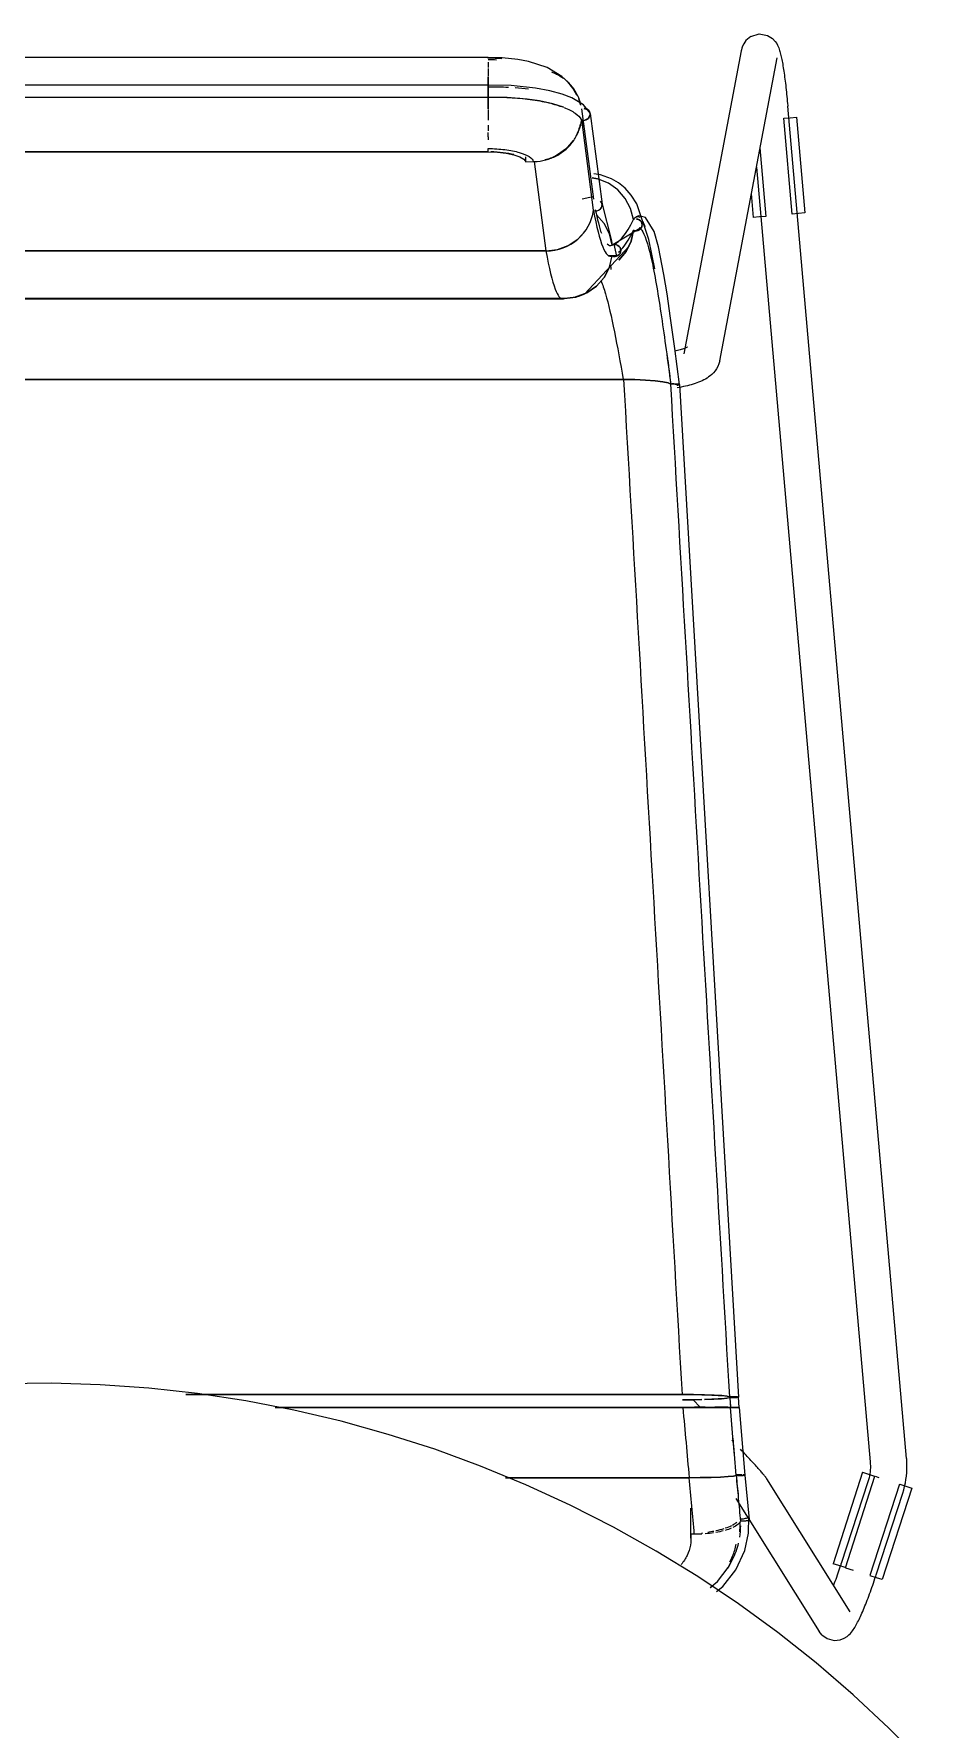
# Model space of a CAD drawing. Header units: millimetres. Extents: x 155927 to 317870, y -36033 to 97293.
# Drawn here: x 227452 to 227743, y 31394 to 31950 of the extents above; entities that cross this region are included whole.
import ezdxf

# ---------------------------------------------------------------- set-up
doc = ezdxf.new("R2010")
doc.units = ezdxf.units.MM
doc.header["$MEASUREMENT"] = 0
doc.layers.add('I-FURN', color=8, linetype='CONTINUOUS', lineweight=9)

msp = doc.modelspace()

# ---------------------------------------------------------------- linework, layer by layer
at = {"layer": 'I-FURN'}
for p, q in [((227684.32, 31946.64), (227683.94, 31945.84)), ((227685.07, 31947.72), (227684.32, 31946.64)), ((227686.64, 31949.04), (227685.07, 31947.72)), ((227686.64, 31949.04), (227689.39, 31949.88)), ((227689.39, 31949.88), (227692.15, 31949.39)), ((227692.15, 31949.39), (227693.81, 31948.35)), ((227693.81, 31948.35), (227694.66, 31947.44)), ((227694.66, 31947.44), (227695.14, 31946.74)), ((227695.14, 31946.74), (227695.44, 31946.18)), ((227695.44, 31946.18), (227695.66, 31945.7)), ((227600.6, 31942.1), (227305.75, 31942.1)), ((227600.6, 31941.93), (227600.6, 31942.1)), ((227605.12, 31942.02), (227600.6, 31942.1)), ((227600.6, 31942.08), (227600.6, 31941.8)), ((227600.6, 31940.61), (227600.6, 31938.85)), ((227610.33, 31941.5), (227605.12, 31942.02)), ((227613.82, 31940.85), (227610.33, 31941.5)), ((227619.97, 31938.82), (227613.82, 31940.85)), ((227683.51, 31944.28), (227664.69, 31844.99)), ((227676.48, 31842.76), (227695.3, 31942.05)), ((227683.59, 31944.7), (227683.51, 31944.28)), ((227683.73, 31945.22), (227683.59, 31944.7)), ((227683.94, 31945.84), (227683.73, 31945.22)), ((227695.66, 31945.7), (227695.83, 31945.28)), ((227695.83, 31945.28), (227695.97, 31944.87)), ((227695.97, 31944.87), (227696.1, 31944.48)), ((227696.1, 31944.48), (227696.21, 31944.08)), ((227696.21, 31944.08), (227696.32, 31943.68)), ((227696.32, 31943.68), (227696.42, 31943.27)), ((227696.42, 31943.27), (227696.52, 31942.84)), ((227696.52, 31942.84), (227696.62, 31942.4)), ((227696.62, 31942.4), (227696.72, 31941.94)), ((227696.72, 31941.94), (227696.81, 31941.46)), ((227696.81, 31941.46), (227696.91, 31940.96)), ((227696.91, 31940.96), (227697, 31940.45)), ((227600.6, 31938.58), (227600.6, 31936)), ((227600.6, 31932.82), (227600.6, 31935.84)), ((227600.6, 31935.83), (227600.6, 31932.82)), ((227624.69, 31935.95), (227619.97, 31938.82)), ((227626.67, 31934.12), (227624.69, 31935.95)), ((227697, 31940.45), (227697.1, 31939.92)), ((227697.1, 31939.92), (227697.19, 31939.36)), ((227697.19, 31939.36), (227697.28, 31938.8)), ((227697.28, 31938.8), (227697.37, 31938.21)), ((227697.37, 31938.21), (227697.46, 31937.61)), ((227697.46, 31937.61), (227697.56, 31936.99)), ((227697.56, 31936.99), (227697.65, 31936.35)), ((227697.65, 31936.35), (227697.73, 31935.7)), ((227697.73, 31935.7), (227697.82, 31935.04)), ((227697.82, 31935.04), (227697.91, 31934.37)), ((227600.6, 31933.06), (227305.75, 31933.06)), ((227600.6, 31933.06), (227600.6, 31929.21)), ((227608.16, 31932.91), (227600.6, 31933.06)), ((227600.6, 31932.99), (227600.6, 31933.06)), ((227600.6, 31932.79), (227600.6, 31932.99)), ((227600.6, 31932.49), (227600.6, 31932.79)), ((227600.6, 31932.1), (227600.6, 31932.49)), ((227600.6, 31931.65), (227600.6, 31932.1)), ((227600.6, 31931.15), (227600.6, 31931.65)), ((227600.6, 31930.65), (227600.6, 31931.15)), ((227600.6, 31930.18), (227600.6, 31930.65)), ((227600.6, 31929.76), (227600.6, 31930.18)), ((227600.6, 31929.43), (227600.6, 31929.76)), ((227600.6, 31929.21), (227600.6, 31929.43)), ((227616.05, 31932.11), (227608.16, 31932.91)), ((227620.76, 31931.25), (227616.05, 31932.11)), ((227624.8, 31930.17), (227620.76, 31931.25)), ((227627.97, 31928.97), (227624.8, 31930.17)), ((227628.34, 31932.05), (227626.67, 31934.12)), ((227629.67, 31929.78), (227628.34, 31932.05)), ((227697.91, 31934.37), (227697.99, 31933.68)), ((227697.99, 31933.68), (227698.08, 31932.98)), ((227698.08, 31932.98), (227698.16, 31932.27)), ((227698.16, 31932.27), (227698.24, 31931.55)), ((227698.24, 31931.55), (227698.32, 31930.83)), ((227698.32, 31930.83), (227698.4, 31930.09)), ((227698.4, 31930.09), (227698.48, 31929.35)), ((227305.75, 31929.1), (227600.6, 31929.1)), ((227600.6, 31925.31), (227600.6, 31929.13)), ((227600.6, 31929.13), (227600.6, 31925.31)), ((227606.82, 31929.02), (227600.6, 31929.1)), ((227600.6, 31925.12), (227600.6, 31921.56)), ((227613.39, 31928.49), (227606.82, 31929.02)), ((227617.4, 31927.89), (227613.39, 31928.49)), ((227621.83, 31926.93), (227617.4, 31927.89)), ((227625.27, 31925.83), (227621.83, 31926.93)), ((227631.8, 31926.67), (227627.97, 31928.97)), ((227631.21, 31925.35), (227635.06, 31895.65)), ((227633.69, 31924.29), (227631.8, 31926.67)), ((227698.48, 31929.35), (227698.55, 31928.61)), ((227698.55, 31928.61), (227698.62, 31927.86)), ((227698.62, 31927.86), (227698.69, 31927.11)), ((227698.69, 31927.11), (227698.76, 31926.36)), ((227698.76, 31926.36), (227698.78, 31926.2)), ((227737.72, 31482.88), (227698.78, 31926.2)), ((227600.6, 31919.93), (227600.6, 31918.09)), ((227635.08, 31892.11), (227631.23, 31921.81)), ((227631.98, 31919.38), (227631.67, 31921.82)), ((227634.05, 31923.79), (227637.91, 31894.01)), ((227697.36, 31922.22), (227700.12, 31890.81)), ((227697.48, 31922.23), (227699.55, 31922.41)), ((227699.55, 31922.41), (227701.59, 31922.59)), ((227701.59, 31922.59), (227704.35, 31891.18)), ((227600.6, 31916.12), (227600.6, 31917.61)), ((227600.6, 31916.13), (227600.6, 31915.11)), ((227600.6, 31911.26), (227305.75, 31911.26)), ((227305.75, 31911.2), (227600.6, 31911.2)), ((227600.6, 31911.2), (227603.64, 31911.09)), ((227603.64, 31911.09), (227606.49, 31910.77)), ((227606.49, 31910.77), (227608.98, 31910.26)), ((227608.98, 31910.26), (227610.96, 31909.59)), ((227610.96, 31909.59), (227612.31, 31908.8)), ((227612.31, 31908.8), (227612.95, 31907.94)), ((227612.95, 31907.94), (227612.95, 31909.6)), ((227612.95, 31907.94), (227615.67, 31908.01)), ((227615.67, 31908.01), (227619.53, 31878.73)), ((227691.67, 31890.07), (227689.7, 31912.55)), ((227636.45, 31902.35), (227634.71, 31902.72)), ((227634.71, 31902.71), (227636.45, 31902.34)), ((227637.44, 31903.69), (227635.18, 31903.98)), ((227639.97, 31900.95), (227636.45, 31902.35)), ((227641.04, 31902.39), (227637.44, 31903.69)), ((227643.31, 31901.05), (227641.04, 31902.39)), ((227688.49, 31906.18), (227725.77, 31481.83)), ((227634.93, 31896.43), (227631.44, 31895.75)), ((227643.05, 31898.78), (227639.97, 31900.95)), ((227645.53, 31895.95), (227643.05, 31898.78)), ((227645.48, 31899.27), (227643.31, 31901.05)), ((227647.48, 31897.03), (227645.48, 31899.27)), ((227649.29, 31894.2), (227647.48, 31897.03)), ((227686.74, 31897.59), (227687.44, 31889.7)), ((227635.55, 31891.95), (227636.04, 31891.91)), ((227636.04, 31891.91), (227636.54, 31891.99)), ((227638.57, 31887.74), (227636.06, 31890.61)), ((227636.54, 31891.99), (227636.99, 31892.19)), ((227636.99, 31892.19), (227637.37, 31892.49)), ((227637.67, 31894.69), (227637.37, 31895.08)), ((227637.37, 31892.49), (227637.66, 31892.87)), ((227637.66, 31892.87), (227637.85, 31893.31)), ((227637.85, 31894.25), (227637.67, 31894.69)), ((227637.92, 31893.78), (227637.85, 31894.25)), ((227637.85, 31893.31), (227637.92, 31893.78)), ((227637.89, 31894.09), (227640.86, 31882.48)), ((227647.27, 31892.63), (227645.53, 31895.95)), ((227648.18, 31889), (227647.27, 31892.63)), ((227653.28, 31882.49), (227649.29, 31894.2)), ((227702.31, 31891), (227700.24, 31890.82)), ((227704.35, 31891.18), (227702.31, 31891)), ((227629.96, 31882.6), (227632.45, 31885.34)), ((227640.32, 31884.34), (227638.57, 31887.74)), ((227650.85, 31886.44), (227641.46, 31880.73)), ((227648.23, 31885.51), (227647.43, 31881.9)), ((227647.44, 31881.9), (227648.23, 31885.51)), ((227648.16, 31889.09), (227648.18, 31889)), ((227648.18, 31889), (227648.42, 31889.1)), ((227648.42, 31889.1), (227648.18, 31889)), ((227648.7, 31885.36), (227648.23, 31885.51)), ((227648.23, 31885.51), (227648.7, 31885.36)), ((227649.2, 31885.33), (227648.7, 31885.36)), ((227648.7, 31885.36), (227649.2, 31885.33)), ((227650, 31890.22), (227649.08, 31889.92)), ((227649.64, 31889.13), (227649.14, 31889.21)), ((227649.14, 31889.2), (227649.64, 31889.13)), ((227649.69, 31885.42), (227649.2, 31885.33)), ((227649.2, 31885.33), (227649.69, 31885.42)), ((227649.64, 31889.13), (227650.09, 31888.93)), ((227650.09, 31888.94), (227649.64, 31889.13)), ((227650.14, 31885.63), (227649.69, 31885.42)), ((227649.69, 31885.42), (227650.14, 31885.63)), ((227652.18, 31889.69), (227650, 31890.22)), ((227650.48, 31888.63), (227650.09, 31888.94)), ((227650.09, 31888.93), (227650.48, 31888.63)), ((227650.52, 31885.95), (227650.14, 31885.63)), ((227650.14, 31885.63), (227650.52, 31885.95)), ((227650.48, 31888.63), (227650.78, 31888.23)), ((227650.78, 31888.23), (227650.48, 31888.63)), ((227650.81, 31886.35), (227650.52, 31885.95)), ((227650.52, 31885.95), (227650.81, 31886.35)), ((227650.78, 31888.23), (227650.97, 31887.78)), ((227650.98, 31887.78), (227650.78, 31888.23)), ((227650.99, 31886.81), (227650.81, 31886.35)), ((227650.81, 31886.35), (227650.99, 31886.81)), ((227650.97, 31887.78), (227651.05, 31887.3)), ((227651.05, 31887.3), (227650.98, 31887.78)), ((227651.05, 31887.3), (227650.99, 31886.81)), ((227650.99, 31886.81), (227651.05, 31887.3)), ((227654.95, 31885.05), (227652.18, 31889.69)), ((227656.36, 31880.05), (227654.95, 31885.05)), ((227689.48, 31889.88), (227687.44, 31889.7)), ((227691.55, 31890.06), (227689.48, 31889.88)), ((227623.3, 31879.21), (227626.85, 31880.52)), ((227626.85, 31880.52), (227629.96, 31882.6)), ((227646.74, 31880.25), (227632.14, 31864.55)), ((227641.22, 31880.63), (227640.32, 31884.34)), ((227640.86, 31882.48), (227641.18, 31880.61)), ((227641.22, 31880.63), (227641.69, 31880.79)), ((227641.69, 31880.79), (227641.22, 31880.63)), ((227641.69, 31880.79), (227642.18, 31880.83)), ((227642.18, 31880.83), (227641.69, 31880.79)), ((227642.73, 31877.02), (227641.9, 31880.91)), ((227642.18, 31880.83), (227642.67, 31880.74)), ((227642.68, 31880.75), (227642.18, 31880.83)), ((227642.67, 31880.74), (227643.12, 31880.54)), ((227643.13, 31880.55), (227642.68, 31880.75)), ((227643.12, 31880.54), (227643.51, 31880.23)), ((227643.51, 31880.23), (227643.13, 31880.55)), ((227643.51, 31880.23), (227643.8, 31879.83)), ((227643.8, 31879.83), (227643.51, 31880.23)), ((227643.8, 31879.83), (227643.99, 31879.37)), ((227643.99, 31879.37), (227643.8, 31879.83)), ((227647.43, 31881.9), (227645.79, 31878.58)), ((227645.8, 31878.57), (227647.44, 31881.9)), ((227655.18, 31872.83), (227653.28, 31882.49)), ((227658.16, 31871.03), (227656.36, 31880.05)), ((227619.53, 31878.73), (227286.82, 31878.73)), ((227286.82, 31878.73), (227619.53, 31878.73)), ((227619.53, 31878.73), (227623.3, 31879.21)), ((227643.03, 31877.15), (227640.15, 31877.11)), ((227640.32, 31873.41), (227641.22, 31877.12)), ((227641.69, 31876.96), (227641.22, 31877.12)), ((227641.22, 31877.12), (227641.69, 31876.96)), ((227642.18, 31876.92), (227641.69, 31876.96)), ((227641.69, 31876.96), (227642.18, 31876.92)), ((227642.67, 31877.01), (227642.18, 31876.92)), ((227642.18, 31876.92), (227642.68, 31877)), ((227643.12, 31877.21), (227642.67, 31877.01)), ((227642.68, 31877), (227643.13, 31877.21)), ((227643.51, 31877.52), (227643.12, 31877.21)), ((227643.13, 31877.21), (227643.51, 31877.52)), ((227645.79, 31878.57), (227643.4, 31875.74)), ((227643.4, 31875.74), (227645.8, 31878.57)), ((227643.8, 31877.92), (227643.51, 31877.52)), ((227643.51, 31877.52), (227643.8, 31877.92)), ((227643.99, 31878.39), (227643.8, 31877.92)), ((227643.8, 31877.92), (227643.99, 31878.39)), ((227643.99, 31879.37), (227644.05, 31878.88)), ((227644.06, 31878.88), (227643.99, 31879.37)), ((227644.05, 31878.88), (227643.99, 31878.39)), ((227643.99, 31878.39), (227644.06, 31878.88)), ((227638.57, 31870.02), (227636.06, 31867.15)), ((227636.06, 31867.14), (227638.57, 31870.01)), ((227640.32, 31873.41), (227638.57, 31870.02)), ((227638.57, 31870.01), (227640.32, 31873.41)), ((227659.2, 31864.72), (227658.16, 31871.03)), ((227625.57, 31863.13), (227280.78, 31863.13)), ((227280.78, 31863.13), (227625.57, 31863.13)), ((227281.32, 31862.98), (227586.12, 31862.98)), ((227586.12, 31862.98), (227625.03, 31862.98)), ((227628.78, 31863.42), (227625.03, 31862.98)), ((227629.35, 31863.61), (227625.57, 31863.13)), ((227625.57, 31863.13), (227629.36, 31863.6)), ((227633.24, 31865.15), (227628.78, 31863.42)), ((227632.92, 31864.98), (227629.35, 31863.61)), ((227629.36, 31863.6), (227632.93, 31864.97)), ((227632.14, 31864.55), (227630.22, 31863.85)), ((227636.06, 31867.15), (227632.92, 31864.98)), ((227632.93, 31864.97), (227636.06, 31867.14)), ((227660.38, 31856.7), (227659.2, 31864.72)), ((227661.73, 31846.77), (227660.38, 31856.7)), ((227663.29, 31834.91), (227661.73, 31846.77)), ((227662.61, 31846.12), (227662.14, 31846.02)), ((227663.06, 31846.22), (227662.61, 31846.12)), ((227663.48, 31846.33), (227663.06, 31846.22)), ((227663.87, 31846.44), (227663.48, 31846.33)), ((227664.24, 31846.54), (227663.87, 31846.44)), ((227664.57, 31846.65), (227664.24, 31846.54)), ((227664.88, 31846.76), (227664.57, 31846.65)), ((227665.15, 31846.86), (227664.88, 31846.76)), ((227665.38, 31846.96), (227665.15, 31846.86)), ((227665.57, 31847.04), (227665.38, 31846.96)), ((227665.73, 31847.12), (227665.57, 31847.04)), ((227665.81, 31847.16), (227665.73, 31847.12)), ((227665.89, 31847.21), (227665.81, 31847.16)), ((227665.91, 31847.22), (227665.89, 31847.21)), ((227662.14, 31846.02), (227661.65, 31845.92)), ((227675.86, 31840.88), (227675.42, 31840.09)), ((227676.22, 31841.77), (227675.86, 31840.88)), ((227676.48, 31842.76), (227676.22, 31841.77)), ((227644.87, 31836.63), (227261.47, 31836.63)), ((227261.47, 31836.63), (227644.87, 31836.63)), ((227648.64, 31836.57), (227644.87, 31836.63)), ((227644.95, 31836.63), (227648.64, 31836.57)), ((227652.18, 31836.42), (227648.64, 31836.57)), ((227648.7, 31836.57), (227652.18, 31836.42)), ((227655.28, 31836.18), (227652.18, 31836.42)), ((227652.22, 31836.42), (227655.28, 31836.18)), ((227657.77, 31835.87), (227655.28, 31836.18)), ((227655.31, 31836.18), (227657.77, 31835.87)), ((227659.52, 31835.5), (227657.77, 31835.87)), ((227657.78, 31835.87), (227659.52, 31835.5)), ((227659.52, 31835.5), (227660.42, 31835.1)), ((227660.42, 31835.1), (227659.52, 31835.5)), ((227660.89, 31835.12), (227660.42, 31835.1)), ((227660.42, 31835.1), (227660.9, 31835.12)), ((227661.39, 31835.12), (227660.89, 31835.12)), ((227660.9, 31835.12), (227661.39, 31835.12)), ((227661.88, 31835.11), (227661.39, 31835.12)), ((227661.39, 31835.12), (227661.89, 31835.11)), ((227662.34, 31835.09), (227661.88, 31835.11)), ((227661.89, 31835.11), (227662.34, 31835.09)), ((227662.72, 31835.06), (227662.34, 31835.09)), ((227662.34, 31835.09), (227662.73, 31835.06)), ((227663.02, 31835.02), (227662.72, 31835.06)), ((227662.73, 31835.06), (227663.03, 31835.02)), ((227667.77, 31835.08), (227667.16, 31834.89)), ((227668.38, 31835.27), (227667.77, 31835.08)), ((227668.97, 31835.48), (227668.38, 31835.27)), ((227669.55, 31835.7), (227668.97, 31835.48)), ((227670.12, 31835.93), (227669.55, 31835.7)), ((227670.68, 31836.18), (227670.12, 31835.93)), ((227671.23, 31836.46), (227670.68, 31836.18)), ((227671.77, 31836.75), (227671.23, 31836.46)), ((227672.31, 31837.07), (227671.77, 31836.75)), ((227672.84, 31837.43), (227672.31, 31837.07)), ((227673.38, 31837.83), (227672.84, 31837.43)), ((227673.91, 31838.28), (227673.38, 31837.83)), ((227674.43, 31838.8), (227673.91, 31838.28)), ((227674.94, 31839.4), (227674.43, 31838.8)), ((227675.42, 31840.09), (227674.94, 31839.4)), ((227662.37, 31834.73), (227662.75, 31834.76)), ((227662.76, 31834.76), (227662.38, 31834.73)), ((227663.19, 31834), (227662.48, 31833.89)), ((227662.75, 31834.76), (227663.04, 31834.81)), ((227663.05, 31834.81), (227662.76, 31834.76)), ((227663.88, 31834.13), (227663.19, 31834)), ((227663.22, 31834.86), (227663.23, 31834.86)), ((227663.23, 31834.86), (227663.22, 31834.86)), ((227663.23, 31834.86), (227663.29, 31834.91)), ((227663.29, 31834.91), (227663.23, 31834.86)), ((227663.29, 31834.91), (227682.58, 31503)), ((227664.56, 31834.26), (227663.88, 31834.13)), ((227665.23, 31834.41), (227664.56, 31834.26)), ((227665.88, 31834.56), (227665.23, 31834.41)), ((227666.53, 31834.72), (227665.88, 31834.56)), ((227667.16, 31834.89), (227666.53, 31834.72)), ((227457.49, 31507.57), (227441.49, 31507.42)), ((227473.48, 31507.08), (227457.49, 31507.57)), ((227489.44, 31505.95), (227473.48, 31507.08)), ((227505.34, 31504.18), (227489.44, 31505.95)), ((227664.12, 31503.9), (227501.53, 31503.9)), ((227501.53, 31503.9), (227664.12, 31503.9)), ((227521.16, 31501.77), (227505.34, 31504.18)), ((227536.87, 31498.74), (227521.16, 31501.77)), ((227667.91, 31503.87), (227664.12, 31503.9)), ((227664.23, 31502.11), (227667.92, 31502.14)), ((227670.19, 31499.59), (227667.61, 31502.26)), ((227671.47, 31503.79), (227667.91, 31503.87)), ((227667.92, 31502.14), (227670.57, 31502.19)), ((227674.6, 31503.67), (227671.47, 31503.79)), ((227671.47, 31502.21), (227674.59, 31502.34)), ((227674.59, 31502.34), (227677.08, 31502.5)), ((227677.11, 31503.51), (227674.6, 31503.67)), ((227677.08, 31502.5), (227678.83, 31502.69)), ((227678.85, 31503.31), (227677.11, 31503.51)), ((227678.83, 31502.69), (227679.74, 31502.9)), ((227679.74, 31503.1), (227678.85, 31503.31)), ((227680.21, 31503.11), (227679.74, 31503.1)), ((227679.74, 31502.9), (227680.21, 31502.89)), ((227680.71, 31503.11), (227680.21, 31503.11)), ((227680.21, 31502.89), (227680.7, 31502.89)), ((227680.7, 31502.89), (227681.19, 31502.9)), ((227681.2, 31503.11), (227680.71, 31503.11)), ((227681.19, 31502.9), (227681.64, 31502.91)), ((227681.65, 31503.1), (227681.2, 31503.11)), ((227681.64, 31502.91), (227682.03, 31502.93)), ((227682.03, 31503.08), (227681.65, 31503.1)), ((227682.32, 31503.06), (227682.03, 31503.08)), ((227682.03, 31502.93), (227682.32, 31502.95)), ((227682.51, 31503.03), (227682.32, 31503.06)), ((227682.32, 31502.95), (227682.51, 31502.97)), ((227682.58, 31503), (227682.51, 31503.03)), ((227682.51, 31502.97), (227682.58, 31503)), ((227682.85, 31499.64), (227682.58, 31503)), ((227664.39, 31499.58), (227530.75, 31499.58)), ((227530.75, 31499.58), (227664.39, 31499.58)), ((227552.44, 31495.08), (227536.87, 31498.74)), ((227668.18, 31499.58), (227664.39, 31499.58)), ((227664.39, 31499.58), (227668.18, 31499.58)), ((227668.18, 31499.71), (227671.74, 31499.7)), ((227671.74, 31499.7), (227668.18, 31499.71)), ((227671.74, 31499.59), (227668.18, 31499.58)), ((227668.18, 31499.58), (227671.74, 31499.59)), ((227674.87, 31499.6), (227671.74, 31499.59)), ((227671.74, 31499.59), (227674.88, 31499.6)), ((227674.86, 31499.69), (227677.36, 31499.68)), ((227677.36, 31499.68), (227674.86, 31499.69)), ((227677.38, 31499.61), (227674.88, 31499.6)), ((227674.88, 31499.6), (227677.38, 31499.61)), ((227677.36, 31499.68), (227679.11, 31499.67)), ((227679.11, 31499.67), (227677.36, 31499.68)), ((227679.12, 31499.62), (227677.38, 31499.61)), ((227677.38, 31499.61), (227679.13, 31499.62)), ((227680.01, 31499.64), (227679.12, 31499.62)), ((227679.13, 31499.62), (227680.01, 31499.64)), ((227680.01, 31499.65), (227680.48, 31499.65)), ((227680.48, 31499.65), (227680.01, 31499.65)), ((227680.48, 31499.64), (227680.01, 31499.64)), ((227680.01, 31499.64), (227680.49, 31499.64)), ((227680.48, 31499.65), (227680.97, 31499.65)), ((227680.98, 31499.65), (227680.48, 31499.65)), ((227680.98, 31499.64), (227680.48, 31499.64)), ((227680.49, 31499.64), (227680.98, 31499.64)), ((227680.97, 31499.65), (227681.46, 31499.65)), ((227681.47, 31499.65), (227680.98, 31499.65)), ((227681.47, 31499.64), (227680.98, 31499.64)), ((227680.98, 31499.64), (227681.47, 31499.64)), ((227681.46, 31499.65), (227681.92, 31499.65)), ((227681.92, 31499.65), (227681.47, 31499.65)), ((227681.92, 31499.64), (227681.47, 31499.64)), ((227681.47, 31499.64), (227681.93, 31499.64)), ((227681.92, 31499.65), (227682.3, 31499.65)), ((227682.3, 31499.65), (227681.92, 31499.65)), ((227682.3, 31499.64), (227681.92, 31499.64)), ((227681.93, 31499.64), (227682.31, 31499.64)), ((227682.3, 31499.65), (227682.59, 31499.65)), ((227682.6, 31499.65), (227682.3, 31499.65)), ((227682.6, 31499.64), (227682.3, 31499.64)), ((227682.31, 31499.64), (227682.6, 31499.64)), ((227682.59, 31499.65), (227682.78, 31499.65)), ((227682.79, 31499.65), (227682.6, 31499.65)), ((227682.78, 31499.64), (227682.6, 31499.64)), ((227682.6, 31499.64), (227682.79, 31499.64)), ((227682.78, 31499.65), (227682.85, 31499.64)), ((227682.85, 31499.64), (227682.78, 31499.64)), ((227682.85, 31499.64), (227682.79, 31499.65)), ((227682.79, 31499.64), (227682.85, 31499.64)), ((227682.85, 31499.64), (227684.68, 31477.44)), ((227567.86, 31490.8), (227552.44, 31495.08)), ((227583.09, 31485.91), (227567.86, 31490.8)), ((227598.12, 31480.41), (227583.09, 31485.91)), ((227680.95, 31488.4), (227680.47, 31488.91)), ((227683.76, 31485.43), (227683.31, 31485.91)), ((227684.21, 31484.95), (227683.76, 31485.43)), ((227684.65, 31484.48), (227684.21, 31484.95)), ((227612.91, 31474.31), (227598.12, 31480.41)), ((227685.08, 31484.02), (227684.65, 31484.48)), ((227685.51, 31483.57), (227685.08, 31484.02)), ((227685.92, 31483.12), (227685.51, 31483.57)), ((227686.32, 31482.69), (227685.92, 31483.12)), ((227686.71, 31482.26), (227686.32, 31482.69)), ((227687.09, 31481.85), (227686.71, 31482.26)), ((227687.46, 31481.45), (227687.09, 31481.85)), ((227687.82, 31481.06), (227687.46, 31481.45)), ((227688.16, 31480.68), (227687.82, 31481.06)), ((227688.49, 31480.31), (227688.16, 31480.68)), ((227688.81, 31479.96), (227688.49, 31480.31)), ((227689.11, 31479.63), (227688.81, 31479.96)), ((227689.4, 31479.3), (227689.11, 31479.63)), ((227689.67, 31479), (227689.4, 31479.3)), ((227725.77, 31481.83), (227725.82, 31481.17)), ((227725.83, 31479.84), (227725.79, 31479.18)), ((227725.82, 31481.17), (227725.83, 31480.51)), ((227725.83, 31480.51), (227725.83, 31479.84)), ((227737.73, 31482.83), (227737.72, 31482.88)), ((227737.8, 31481.7), (227737.73, 31482.83)), ((227737.76, 31478.27), (227737.82, 31479.41)), ((227737.83, 31480.55), (227737.8, 31481.7)), ((227737.82, 31479.41), (227737.83, 31480.55)), ((227606.22, 31476.61), (227666.33, 31476.61)), ((227666.33, 31476.61), (227606.22, 31476.61)), ((227627.45, 31467.63), (227612.91, 31474.31)), ((227666.33, 31476.61), (227670.09, 31476.64)), ((227670.09, 31476.64), (227666.45, 31476.61)), ((227670.09, 31476.64), (227673.63, 31476.71)), ((227673.63, 31476.71), (227670.19, 31476.64)), ((227673.63, 31476.71), (227676.72, 31476.83)), ((227676.73, 31476.83), (227673.69, 31476.71)), ((227676.72, 31476.83), (227679.2, 31476.98)), ((227679.21, 31476.98), (227676.77, 31476.83)), ((227679.2, 31476.98), (227680.94, 31477.16)), ((227680.94, 31477.16), (227679.22, 31476.98)), ((227681.83, 31477.35), (227680.94, 31477.16)), ((227680.94, 31477.16), (227681.83, 31477.35)), ((227681.83, 31477.35), (227682.3, 31477.34)), ((227682.3, 31477.34), (227681.83, 31477.35)), ((227682.32, 31477.54), (227681.84, 31477.54)), ((227681.84, 31477.54), (227682.31, 31477.54)), ((227682.3, 31477.34), (227682.8, 31477.34)), ((227682.79, 31477.34), (227682.3, 31477.34)), ((227682.31, 31477.54), (227682.81, 31477.55)), ((227682.81, 31477.55), (227682.32, 31477.54)), ((227683.29, 31477.34), (227682.79, 31477.34)), ((227682.8, 31477.34), (227683.29, 31477.34)), ((227683.3, 31477.54), (227682.81, 31477.55)), ((227682.81, 31477.55), (227683.3, 31477.54)), ((227683.29, 31477.34), (227683.74, 31477.35)), ((227683.74, 31477.35), (227683.29, 31477.34)), ((227683.76, 31477.53), (227683.3, 31477.54)), ((227683.3, 31477.54), (227683.75, 31477.53)), ((227683.74, 31477.35), (227684.13, 31477.37)), ((227684.12, 31477.37), (227683.74, 31477.35)), ((227684.42, 31477.39), (227684.12, 31477.37)), ((227684.13, 31477.51), (227684.43, 31477.49)), ((227684.13, 31477.37), (227684.42, 31477.39)), ((227684.43, 31477.49), (227684.14, 31477.51)), ((227684.42, 31477.39), (227684.61, 31477.42)), ((227684.62, 31477.47), (227684.43, 31477.49)), ((227684.43, 31477.49), (227684.61, 31477.47)), ((227684.61, 31477.47), (227684.68, 31477.44)), ((227684.68, 31477.44), (227684.61, 31477.42)), ((227684.61, 31477.42), (227684.68, 31477.44)), ((227684.68, 31477.44), (227684.62, 31477.47)), ((227684.68, 31477.44), (227686.1, 31462.95)), ((227689.93, 31478.7), (227689.67, 31479)), ((227690.17, 31478.42), (227689.93, 31478.7)), ((227690.4, 31478.16), (227690.17, 31478.42)), ((227690.61, 31477.9), (227690.4, 31478.16)), ((227690.81, 31477.66), (227690.61, 31477.9)), ((227691, 31477.43), (227690.81, 31477.66)), ((227691.18, 31477.21), (227691, 31477.43)), ((227691.36, 31476.99), (227691.18, 31477.21)), ((227691.53, 31476.76), (227691.36, 31476.99)), ((227691.72, 31476.5), (227691.53, 31476.76)), ((227691.93, 31476.18), (227691.72, 31476.5)), ((227719.24, 31432.59), (227691.93, 31476.18)), ((227723.28, 31478.41), (227713.59, 31448.41)), ((227725.03, 31475.27), (227716.31, 31448.45)), ((227717.64, 31447.1), (227727.32, 31477.11)), ((227723.28, 31478.41), (227725.23, 31477.78)), ((227725.22, 31475.93), (227725.03, 31475.29)), ((227725.03, 31475.29), (227725.03, 31475.27)), ((227725.39, 31476.57), (227725.22, 31475.93)), ((227725.23, 31477.78), (227727.21, 31477.14)), ((227725.53, 31477.22), (227725.39, 31476.57)), ((227725.64, 31477.87), (227725.53, 31477.22)), ((227725.73, 31478.52), (227725.64, 31477.87)), ((227735.39, 31474.5), (227725.71, 31444.49)), ((227725.79, 31479.18), (227725.73, 31478.52)), ((227727.42, 31477.07), (227728.59, 31476.7)), ((227735.51, 31474.46), (227737.48, 31473.83)), ((227736.77, 31472.66), (227737.06, 31473.76)), ((227737.06, 31473.76), (227737.3, 31474.88)), ((227737.3, 31474.88), (227737.5, 31476)), ((227737.48, 31473.83), (227739.44, 31473.2)), ((227737.5, 31476), (227737.65, 31477.13)), ((227737.65, 31477.13), (227737.76, 31478.27)), ((227681.76, 31469.8), (227685.8, 31463.36)), ((227727.73, 31444.75), (227736.44, 31471.56)), ((227739.44, 31473.2), (227729.75, 31443.19)), ((227736.44, 31471.56), (227736.77, 31472.66)), ((227641.7, 31460.38), (227627.45, 31467.63)), ((227667.04, 31456.82), (227667.04, 31466.57)), ((227685.89, 31458.38), (227685.98, 31463.84)), ((227686.03, 31462.99), (227709.07, 31426.22)), ((227655.66, 31452.55), (227641.7, 31460.38)), ((227668.03, 31458.06), (227666.98, 31458.06)), ((227684.68, 31452.74), (227685.89, 31458.38)), ((227669.29, 31444.18), (227655.66, 31452.55)), ((227681.78, 31446.42), (227684.68, 31452.74)), ((227675.71, 31442.56), (227679.2, 31447.13)), ((227677.44, 31440.89), (227681.78, 31446.42)), ((227679.2, 31447.13), (227681.11, 31450.82)), ((227715.55, 31447.77), (227713.59, 31448.41)), ((227715.28, 31445.38), (227715.51, 31446.06)), ((227715.51, 31446.06), (227715.75, 31446.74)), ((227717.52, 31447.14), (227715.55, 31447.77)), ((227715.75, 31446.74), (227715.98, 31447.43)), ((227715.98, 31447.43), (227716.21, 31448.12)), ((227716.21, 31448.12), (227716.31, 31448.45)), ((227717.73, 31447.07), (227720.21, 31446.27)), ((227682.58, 31435.27), (227669.29, 31444.18)), ((227673.36, 31440.6), (227675.71, 31442.56)), ((227675.39, 31439.25), (227677.44, 31440.89)), ((227713.87, 31441.48), (227714.1, 31442.1)), ((227714.1, 31442.1), (227714.34, 31442.74)), ((227714.34, 31442.74), (227714.58, 31443.38)), ((227714.58, 31443.38), (227714.81, 31444.04)), ((227714.81, 31444.04), (227715.05, 31444.71)), ((227715.05, 31444.71), (227715.28, 31445.38)), ((227727.8, 31443.82), (227725.82, 31444.46)), ((227726.08, 31439.91), (227726.33, 31440.63)), ((227726.33, 31440.63), (227726.59, 31441.35)), ((227726.59, 31441.35), (227726.84, 31442.08)), ((227726.84, 31442.08), (227727.09, 31442.81)), ((227727.09, 31442.81), (227727.33, 31443.55)), ((227727.33, 31443.55), (227727.58, 31444.29)), ((227727.58, 31444.29), (227727.73, 31444.75)), ((227729.75, 31443.19), (227727.8, 31443.82)), ((227695.5, 31425.83), (227682.58, 31435.27)), ((227724.05, 31434.56), (227724.3, 31435.18)), ((227724.3, 31435.18), (227724.55, 31435.82)), ((227724.55, 31435.82), (227724.81, 31436.48)), ((227724.81, 31436.48), (227725.06, 31437.14)), ((227725.06, 31437.14), (227725.32, 31437.82)), ((227725.32, 31437.82), (227725.57, 31438.51)), ((227725.57, 31438.51), (227725.83, 31439.21)), ((227725.83, 31439.21), (227726.08, 31439.91)), ((227721.66, 31429.21), (227721.89, 31429.66)), ((227721.89, 31429.66), (227722.12, 31430.14)), ((227722.12, 31430.14), (227722.35, 31430.63)), ((227722.35, 31430.63), (227722.59, 31431.14)), ((227722.59, 31431.14), (227722.83, 31431.67)), ((227722.83, 31431.67), (227723.07, 31432.21)), ((227723.07, 31432.21), (227723.31, 31432.77)), ((227723.31, 31432.77), (227723.56, 31433.35)), ((227723.56, 31433.35), (227723.8, 31433.95)), ((227723.8, 31433.95), (227724.05, 31434.56)), ((227708.03, 31415.89), (227695.5, 31425.83)), ((227709.96, 31425.1), (227709.07, 31426.22)), ((227709.96, 31425.1), (227711.69, 31423.87)), ((227711.69, 31423.87), (227713.92, 31423.29)), ((227715.89, 31423.46), (227717.27, 31423.98)), ((227717.27, 31423.98), (227718.19, 31424.55)), ((227718.19, 31424.55), (227718.82, 31425.07)), ((227718.82, 31425.07), (227719.28, 31425.53)), ((227719.28, 31425.53), (227719.65, 31425.96)), ((227719.65, 31425.96), (227719.96, 31426.36)), ((227719.96, 31426.36), (227720.24, 31426.75)), ((227720.24, 31426.75), (227720.49, 31427.14)), ((227720.49, 31427.14), (227720.74, 31427.53)), ((227720.74, 31427.53), (227720.97, 31427.93)), ((227720.97, 31427.93), (227721.2, 31428.34)), ((227721.2, 31428.34), (227721.43, 31428.77)), ((227721.43, 31428.77), (227721.66, 31429.21)), ((227713.92, 31423.29), (227715.89, 31423.46)), ((227720.16, 31405.45), (227708.03, 31415.89)), ((227731.86, 31394.54), (227720.16, 31405.45)), ((227743.11, 31383.16), (227731.86, 31394.54))]:
    msp.add_line(p, q, dxfattribs=at)
for centre, major_axis, ratio, start_param, end_param in [((227600.6, 31937.82), (-12.4, 0), 0.287441, 4.492176, 4.712389), ((227600.6, 31926.35), (0, -15.75), 0.000004, 0.290246, 0.472486), ((227619.4, 31893.8), (-15.78, 0), 0.955139, 1.579038, 3.029056), ((227635.96, 31893.78), (-1.96, 0), 0.955139, 1.359855, 3.903556)]:
    msp.add_ellipse(centre, major_axis=major_axis, ratio=ratio, start_param=start_param, end_param=end_param, dxfattribs=at)
for points in [[(227600.6, 31942.01), (227602.18, 31942.01), (227603.68, 31941.94), (227605.11, 31941.8)], [(227600.6, 31932.53), (227602.82, 31932.57), (227605.02, 31932.53), (227607.2, 31932.42)], [(227609.41, 31932.28), (227610.88, 31932.17), (227612.34, 31932.03), (227613.75, 31931.85)], [(227625.44, 31925.77), (227626.9, 31925.2), (227629.37, 31923.93), (227630.68, 31922.53), (227631.03, 31921.8)], [(227630.15, 31928.69), (227630.4, 31928.03), (227630.56, 31927.36), (227630.71, 31926.67)], [(227615.67, 31908.01), (227616.96, 31908.05), (227619.46, 31908.41), (227623.06, 31909.82), (227626.21, 31912.01), (227628.74, 31914.85), (227630.5, 31918.19), (227631.08, 31920.57), (227631.23, 31921.81)], [(227630.77, 31920.29), (227630.46, 31918.9), (227629.96, 31917.54), (227629.26, 31916.28)], [(227600.6, 31912.32), (227602.49, 31912.29), (227606.23, 31912.03), (227611.03, 31911.07), (227614.35, 31909.68), (227615.29, 31908.58), (227615.42, 31908.02)], [(227608.98, 31910.31), (227606.92, 31910.85), (227604.21, 31911.14), (227601.44, 31911.23)], [(227635.08, 31892.11), (227636.1, 31886.6), (227638.15, 31878.54), (227640.19, 31876.57), (227641.22, 31877.12)], [(227635.7, 31892.32), (227636.36, 31889.19), (227637.02, 31886.27), (227637.68, 31884.55)], [(227648.26, 31889.12), (227648.93, 31890.08), (227649.6, 31890.35), (227650.28, 31889.79)], [(227651.25, 31888.41), (227651.48, 31887.96), (227651.71, 31887.4), (227651.95, 31886.75)], [(227639.58, 31881.05), (227640.13, 31880.48), (227640.67, 31880.34), (227641.22, 31880.63)], [(227640.66, 31874.06), (227640.71, 31873.6), (227640.77, 31873.13), (227640.82, 31872.66)], [(227625.03, 31862.98), (227625.21, 31862.98), (227625.39, 31863.03), (227625.57, 31863.13)], [(227659.22, 31844.47), (227659.62, 31841.37), (227660.01, 31838.24), (227660.41, 31835.11)], [(227644.95, 31836.63), (227648.15, 31781.27), (227651.34, 31725.85), (227654.54, 31670.39)], [(227679.74, 31503.1), (227676.52, 31558.51), (227670.08, 31669.27), (227663.64, 31779.86), (227660.42, 31835.1)], [(227654.54, 31670.39), (227657.73, 31614.93), (227660.93, 31559.42), (227664.12, 31503.9)], [(227679.74, 31503.1), (227679.79, 31502.53), (227679.88, 31501.37), (227679.97, 31500.21), (227680.01, 31499.64)], [(227679.74, 31502.9), (227679.78, 31502.36), (227679.87, 31501.28), (227679.96, 31500.19), (227680.01, 31499.65)], [(227664.39, 31499.58), (227664.73, 31495.75), (227665.08, 31491.92), (227665.42, 31488.09)], [(227681.83, 31477.35), (227681.53, 31481.06), (227680.92, 31488.48), (227680.32, 31495.92), (227680.01, 31499.64)], [(227665.42, 31488.09), (227665.76, 31484.26), (227666.11, 31480.43), (227666.45, 31476.61)], [(227666.33, 31476.61), (227666.64, 31473.48), (227667.23, 31467.23), (227667.77, 31461.09), (227668.03, 31458.06)], [(227681.83, 31477.35), (227682.07, 31474.82), (227682.55, 31469.79), (227683.03, 31464.84), (227683.27, 31462.4)], [(227681.86, 31477.35), (227682.09, 31475.04), (227682.32, 31472.72), (227682.55, 31470.45)], [(227666.98, 31458.06), (227667.03, 31457.55), (227667.05, 31457.05), (227667.04, 31456.54)], [(227670.56, 31458.14), (227669.74, 31458.1), (227668.89, 31458.07), (227668.03, 31458.06)], [(227670.54, 31458.43), (227670.65, 31458.45), (227670.76, 31458.46), (227670.87, 31458.48)], [(227674.39, 31458.53), (227673.53, 31458.4), (227672.66, 31458.29), (227671.75, 31458.23)], [(227672.55, 31458.74), (227673.24, 31458.86), (227673.89, 31458.99), (227674.56, 31459.13)], [(227675.22, 31459.28), (227676.14, 31459.49), (227677.08, 31459.72), (227677.93, 31459.97)], [(227677.61, 31459.16), (227676.87, 31458.97), (227676.07, 31458.81), (227675.23, 31458.66)], [(227678.26, 31460.12), (227679.07, 31460.39), (227679.88, 31460.67), (227680.44, 31460.97)], [(227680.27, 31460.03), (227679.68, 31459.78), (227679.02, 31459.55), (227678.28, 31459.34)], [(227680.68, 31461.08), (227681.32, 31461.4), (227681.71, 31461.71), (227682.04, 31462.04)], [(227683.23, 31460.86), (227683.22, 31459.6), (227683.12, 31458.34), (227682.94, 31457.1)], [(227683.04, 31458.88), (227683.15, 31459.77), (227683.16, 31460.67), (227683.16, 31461.57)], [(227674.77, 31441.73), (227674.34, 31441.32), (227673.89, 31440.93), (227673.42, 31440.55)]]:
    msp.add_open_spline(points, degree=3, dxfattribs=at)
for points, knots in [([(227625.3, 31935.23), (227624.58, 31935.76), (227623.32, 31936.47), (227621.99, 31937.1), (227621.48, 31937.3)], [0.5455526, 0.5455526, 0.5455526, 0.5455526, 0.6666667, 0.739481, 0.739481, 0.739481, 0.739481]), ([(227631, 31926.56), (227630.84, 31927.29), (227630.28, 31929.17), (227628.73, 31932), (227627.06, 31933.83), (227626.1, 31934.61)], [0.0634811, 0.0634811, 0.0634811, 0.0634811, 0.1666667, 0.3333333, 0.5, 0.5, 0.5, 0.5]), ([(227600.6, 31929.13), (227602.95, 31929.17), (227607.6, 31929.1), (227614.44, 31928.47), (227620.55, 31927.38), (227623.77, 31926.37), (227625.26, 31925.83)], [0.0000052, 0.0000052, 0.0000052, 0.0000052, 0.1666667, 0.3333333, 0.5, 0.6602535, 0.6602535, 0.6602535, 0.6602535]), ([(227631.99, 31925.38), (227632.16, 31925.37), (227632.45, 31925.33), (227632.83, 31925.19), (227633.25, 31924.93), (227633.7, 31924.41), (227633.95, 31923.55), (227633.72, 31922.76), (227633.33, 31922.23), (227632.95, 31921.91), (227632.64, 31921.77), (227632.48, 31921.72)], [-0.875, -0.875, -0.875, -0.875, -0.8125, -0.765625, -0.71875, -0.625, -0.5, -0.375, -0.3125, -0.25, -0.1875, -0.1875, -0.1875, -0.1875]), ([(227632.09, 31921.63), (227632.23, 31921.63), (227632.45, 31921.66), (227632.74, 31921.74), (227633.01, 31921.85), (227633.33, 31922.05), (227633.65, 31922.36), (227633.88, 31922.73), (227634.02, 31923.08), (227634.06, 31923.39), (227634.07, 31923.67), (227634.03, 31923.93), (227633.96, 31924.18), (227633.85, 31924.43), (227633.66, 31924.73), (227633.33, 31925.04), (227632.93, 31925.25), (227632.58, 31925.35), (227632.32, 31925.39), (227632.16, 31925.4), (227632.09, 31925.4)], [0.1111111, 0.1111111, 0.1111111, 0.1111111, 0.1666667, 0.1944444, 0.2222222, 0.2777778, 0.3333333, 0.3888889, 0.4444444, 0.4791667, 0.5138889, 0.5486111, 0.5833333, 0.6180556, 0.6527778, 0.7222222, 0.7916667, 0.8263889, 0.8611111, 0.8888889, 0.8888889, 0.8888889, 0.8888889]), ([(227628.4, 31914.93), (227626.96, 31912.88), (227624.02, 31910.37), (227620.45, 31908.8), (227619.2, 31908.56)], [-0.6666667, -0.6666667, -0.6666667, -0.6666667, -0.3333333, -0.1666667, -0.1666667, -0.1666667, -0.1666667]), ([(227641.9, 31880.91), (227642.83, 31881.38), (227644.92, 31883.17), (227647.02, 31886.6), (227648.18, 31889)], [0.0974617, 0.0974617, 0.0974617, 0.0974617, 0.5, 1, 1, 1, 1]), ([(227643.35, 31878.38), (227643.8, 31878.78), (227645.43, 31880.45), (227647.06, 31883.1), (227648.23, 31885.51)], [0.3036932, 0.3036932, 0.3036932, 0.3036932, 0.5, 1, 1, 1, 1]), ([(227650.06, 31886.39), (227650.46, 31886.2), (227651.88, 31884.6), (227654.32, 31876.3), (227657.37, 31857.86), (227659.41, 31842.65), (227660.42, 31835.1)], [0.1500589, 0.1500589, 0.1500589, 0.1500589, 0.25, 0.5, 0.75, 1, 1, 1, 1]), ([(227619.53, 31878.73), (227620.54, 31873), (227622.37, 31865.36), (227624.2, 31862.98), (227625.03, 31862.98)], [0, 0, 0, 0, 0.5, 0.9107153, 0.9107153, 0.9107153, 0.9107153]), ([(227637.57, 31868.9), (227638.06, 31867.75), (227639.52, 31863.51), (227641.95, 31852.8), (227643.9, 31842.02), (227644.87, 31836.63)], [0.375, 0.375, 0.375, 0.375, 0.5, 0.75, 1, 1, 1, 1]), ([(227664.12, 31503.9), (227665.4, 31503.9), (227667.95, 31503.88), (227671.55, 31503.8), (227674.72, 31503.68), (227678.08, 31503.46), (227679.47, 31503.25), (227679.74, 31503.1)], [-1, -1, -1, -1, -0.833333, -0.666667, -0.5, -0.333333, 0, 0, 0, 0]), ([(227670.57, 31502.19), (227669.72, 31502.17), (227667.65, 31502.13), (227665.48, 31502.11), (227664.23, 31502.11)], [-0.2895359, -0.2895359, -0.2895359, -0.2895359, -0.1666667, -0.003964, -0.003964, -0.003964, -0.003964]), ([(227679.74, 31502.9), (227679.45, 31502.76), (227678.05, 31502.55), (227674.7, 31502.33), (227672.6, 31502.25), (227671.47, 31502.21)], [-1, -1, -1, -1, -0.6666667, -0.5, -0.3333333, -0.3333333, -0.3333333, -0.3333333]), ([(227679.74, 31503.1), (227679.97, 31503.11), (227680.46, 31503.12), (227681.09, 31503.11), (227681.55, 31503.1), (227681.97, 31503.09), (227682.42, 31503.05), (227682.58, 31503.02), (227682.58, 31503)], [-1, -1, -1, -1, -0.90625, -0.8125, -0.765625, -0.71875, -0.625, -0.501507, -0.501507, -0.501507, -0.501507]), ([(227682.58, 31503), (227682.58, 31502.98), (227682.44, 31502.96), (227682.05, 31502.92), (227681.66, 31502.91), (227681.2, 31502.9), (227680.71, 31502.89), (227680.2, 31502.89), (227679.89, 31502.9), (227679.74, 31502.9)], [-0.5, -0.5, -0.5, -0.5, -0.375, -0.3125, -0.25, -0.1875, -0.125, -0.0625, 0, 0, 0, 0]), ([(227681.33, 31483.65), (227681.2, 31485.29), (227680.76, 31490.62), (227680.31, 31495.96), (227680.01, 31499.65)], [0.2766114, 0.2766114, 0.2766114, 0.2766114, 0.5, 1, 1, 1, 1]), ([(227683.16, 31463.13), (227683.39, 31463.12), (227683.87, 31463.12), (227684.63, 31463.21), (227685.29, 31463.36), (227685.73, 31463.54), (227685.88, 31463.65), (227685.92, 31463.7)], [-1, -1, -1, -1, -0.90625, -0.8125, -0.71875, -0.625, -0.5625, -0.5625, -0.5625, -0.5625]), ([(227686.05, 31462.8), (227686.04, 31462.78), (227685.99, 31462.73), (227685.89, 31462.66), (227685.69, 31462.56), (227685.37, 31462.45), (227684.98, 31462.38), (227684.62, 31462.35), (227684.25, 31462.33), (227683.8, 31462.33), (227683.44, 31462.37), (227683.27, 31462.4)], [0.5555556, 0.5555556, 0.5555556, 0.5555556, 0.5833333, 0.6180556, 0.6527778, 0.7222222, 0.7916667, 0.8263889, 0.8611111, 0.9305556, 1, 1, 1, 1]), ([(227666.98, 31458.06), (227667.2, 31455.68), (227666.57, 31452.07), (227664.64, 31449.07), (227663.87, 31448.17)], [0, 0, 0, 0, 0.3333333, 0.5, 0.5, 0.5, 0.5]), ([(227683.27, 31462.4), (227683.12, 31462), (227682.56, 31461.26), (227681.43, 31460.56), (227680.75, 31460.24)], [0, 0, 0, 0, 0.1666667, 0.3309695, 0.3309695, 0.3309695, 0.3309695]), ([(227682.53, 31455.11), (227682.09, 31453.24), (227681.11, 31450.41), (227679.6, 31447.86), (227679.02, 31446.99)], [0.1940397, 0.1940397, 0.1940397, 0.1940397, 0.3333333, 0.408557, 0.408557, 0.408557, 0.408557]), ([(227679.74, 31449.05), (227680.07, 31449.64), (227681.1, 31451.49), (227681.59, 31453.47), (227681.82, 31454.85)], [0.6175454, 0.6175454, 0.6175454, 0.6175454, 0.6666667, 0.7702374, 0.7702374, 0.7702374, 0.7702374])]:
    msp.add_open_spline(points, degree=3, knots=knots, dxfattribs=at)

doc.saveas('drawing.dxf')
